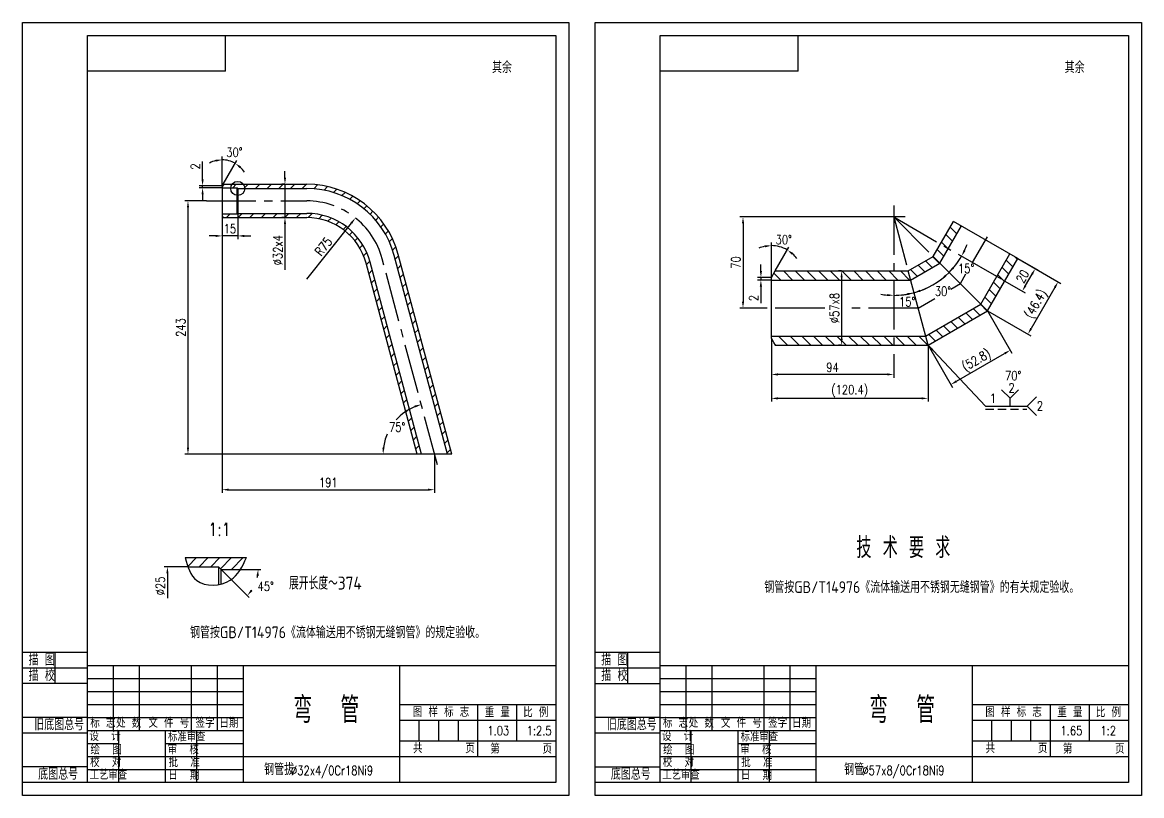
# Model space of a CAD drawing. Header units: millimetres. Extents: x 0 to 1761, y 0 to 1006.
# Drawn here: x 440 to 870, y 0 to 297 of the extents above; entities that cross this region are included whole.
import ezdxf

# ---------------------------------------------------------------- set-up
doc = ezdxf.new("R2010")
doc.units = ezdxf.units.MM
doc.linetypes.add('CENTER2', pattern=[28.575, 19.05, -3.175, 3.175, -3.175])
doc.linetypes.add('DASHED2', pattern=[9.525, 6.35, -3.175])
doc.styles.add('HZXT', font='gbenor.shx', dxfattribs={"bigfont": 'gbcbig.shx'})
doc.styles.get("Standard").update_dxf_attribs({"font": 'txt.shx', "width": 0.8, "height": 3.5})
doc.dimstyles.new('AM_GB', dxfattribs={"dimtxt": 3.5, "dimasz": 2.5, "dimexe": 1.25, "dimexo": 0, "dimgap": 1, "dimtad": 1, "dimdsep": 46, "dimtxsty": 'Standard', "dimcen": 0, "dimclrd": 4, "dimclre": 4, "dimclrt": 3, "dimadec": 0, "dimazin": 2, "dimtp": 0.1, "dimtm": 0.1, "dimtfac": 0.71, "dimtmove": 0, "dimatfit": 0, "dimfxl": 0, "dimlwd": -1, "dimlwe": -1, "dimarcsym": 0})
doc.dimstyles.new('AM_GB$4', dxfattribs={"dimtxt": 3.5, "dimasz": 2.5, "dimexe": 1.25, "dimexo": 0, "dimgap": 1, "dimtad": 1, "dimtoh": 1, "dimdsep": 46, "dimtxsty": 'Standard', "dimcen": 0, "dimclrd": 4, "dimclre": 4, "dimclrt": 3, "dimadec": 0, "dimazin": 2, "dimtp": 0.1, "dimtm": 0.1, "dimtfac": 0.71, "dimtofl": 0, "dimtmove": 0, "dimatfit": 0, "dimfxl": 0, "dimlwd": -1, "dimlwe": -1, "dimarcsym": 0})
doc.dimstyles.new('AM_GB$7', dxfattribs={"dimtxt": 5, "dimasz": 2.5, "dimexe": 1.25, "dimexo": 0, "dimgap": 1, "dimtad": 1, "dimdsep": 46, "dimtxsty": 'Standard', "dimcen": 0, "dimclrd": 4, "dimclre": 4, "dimclrt": 3, "dimadec": 0, "dimazin": 2, "dimtp": 0.1, "dimtm": 0.1, "dimtfac": 0.71, "dimtmove": 0, "dimatfit": 0, "dimfxl": 0, "dimlwd": -1, "dimlwe": -1, "dimarcsym": 0})

# ---------------------------------------------------------------- blocks, each defined once
blk = doc.blocks.new('*D26')
at = {"color": 4, "transparency": 16777216}
for p, q in [((727.75, 199.02), (727.75, 212.5)), ((729.19, 201.52), (734.48, 210.69))]:
    blk.add_line(p, q, dxfattribs=at)
for start, end in [(101.7338, 113.4676), (60, 90), (36.5324, 48.2662)]:
    blk.add_arc((727.75, 199.02), 12.23, start, end, dxfattribs=at)
for points in [[(725.22, 211.41), (725.3, 210.58), (727.75, 211.25)], [(735.64, 207.81), (736.13, 208.48), (733.86, 209.61)]]:
    blk.add_solid(points, dxfattribs=at)
at = {"layer": 'Defpoints', "color": 0, "transparency": 16777216}
for p in [(729.87, 211.06), (727.75, 199.02), (727.75, 199.02), (729.19, 201.52), (727.75, 175.52)]:
    blk.add_point(p, dxfattribs=at)
at = {"color": 3, "transparency": 16777216, "insert": (732.48, 213.56), "char_height": 3.5, "attachment_point": 5}
blk.add_mtext('30°', dxfattribs=at)
blk = doc.blocks.new('*D27')
at = {"color": 4, "transparency": 16777216}
for p, q in [((723.73, 201.52), (723.73, 204.02)), ((727.75, 199.02), (722.48, 199.02)), ((727.75, 198.02), (722.48, 198.02)), ((723.73, 199.02), (723.73, 198.02)), ((723.73, 195.52), (723.73, 189.15))]:
    blk.add_line(p, q, dxfattribs=at)
for points in [[(723.31, 201.52), (724.15, 201.52), (723.73, 199.02)], [(723.31, 195.52), (724.15, 195.52), (723.73, 198.02)]]:
    blk.add_solid(points, dxfattribs=at)
at = {"layer": 'Defpoints', "color": 0, "transparency": 16777216}
for p in [(723.73, 198.02), (727.75, 199.02), (727.75, 198.02)]:
    blk.add_point(p, dxfattribs=at)
at = {"color": 3, "transparency": 16777216, "insert": (720.98, 191.09), "char_height": 3.5, "attachment_point": 5, "rotation": 90}
blk.add_mtext('2', dxfattribs=at)
blk = doc.blocks.new('*D28')
at = {"color": 4, "transparency": 16777216}
for p, q in [((770.33, 222.27), (715.61, 222.27)), ((716.86, 219.77), (716.86, 189.77)), ((725.53, 187.27), (715.61, 187.27))]:
    blk.add_line(p, q, dxfattribs=at)
for points in [[(716.44, 219.77), (717.28, 219.77), (716.86, 222.27)], [(716.44, 189.77), (717.28, 189.77), (716.86, 187.27)]]:
    blk.add_solid(points, dxfattribs=at)
at = {"layer": 'Defpoints', "color": 0, "transparency": 16777216}
for p in [(770.33, 222.27), (716.86, 187.27), (725.53, 187.27)]:
    blk.add_point(p, dxfattribs=at)
at = {"color": 3, "transparency": 16777216, "insert": (714.11, 204.77), "char_height": 3.5, "attachment_point": 5, "rotation": 90}
blk.add_mtext('70', dxfattribs=at)
blk = doc.blocks.new('*D29')
at = {"color": 4, "transparency": 16777216}
for p, q in [((822.4, 206.3), (830.22, 201.78)), ((825.39, 195.91), (827.89, 200.24)), ((817.4, 197.64), (825.22, 193.12))]:
    blk.add_line(p, q, dxfattribs=at)
for points in [[(827.53, 200.45), (828.25, 200.04), (829.14, 202.41)], [(825.03, 196.12), (825.75, 195.71), (824.14, 193.75)]]:
    blk.add_solid(points, dxfattribs=at)
at = {"layer": 'Defpoints', "color": 0, "transparency": 16777216}
for p in [(822.4, 206.3), (829.14, 202.41), (817.4, 197.64)]:
    blk.add_point(p, dxfattribs=at)
at = {"color": 3, "transparency": 16777216, "insert": (824.26, 199.45), "char_height": 3.5, "attachment_point": 5, "rotation": 60}
blk.add_mtext('20', dxfattribs=at)
blk = doc.blocks.new('*D30')
at = {"color": 4, "transparency": 16777216}
for p, q in [((822.4, 206.3), (839, 196.72)), ((836.67, 195.18), (827.57, 179.42)), ((810.8, 186.22), (827.4, 176.63))]:
    blk.add_line(p, q, dxfattribs=at)
for points in [[(836.31, 195.39), (837.03, 194.97), (837.92, 197.34)], [(827.21, 179.63), (827.93, 179.21), (826.32, 177.25)]]:
    blk.add_solid(points, dxfattribs=at)
at = {"layer": 'Defpoints', "color": 0, "transparency": 16777216}
for p in [(822.4, 206.3), (810.8, 186.22), (826.32, 177.25)]:
    blk.add_point(p, dxfattribs=at)
at = {"color": 3, "transparency": 16777216, "insert": (829.74, 188.67), "char_height": 3.5, "attachment_point": 5, "rotation": 60}
blk.add_mtext('(46.4)', dxfattribs=at)
blk = doc.blocks.new('*D31')
at = {"color": 4, "transparency": 16777216}
for p, q in [((754.75, 201.52), (753.5, 201.52)), ((754.75, 199.02), (754.75, 175.52)), ((754.75, 173.02), (753.5, 173.02))]:
    blk.add_line(p, q, dxfattribs=at)
for points in [[(754.33, 199.02), (755.16, 199.02), (754.75, 201.52)], [(754.33, 175.52), (755.16, 175.52), (754.75, 173.02)]]:
    blk.add_solid(points, dxfattribs=at)
at = {"layer": 'Defpoints', "color": 0, "transparency": 16777216}
for p in [(754.75, 201.52), (754.75, 173.02), (754.75, 173.02)]:
    blk.add_point(p, dxfattribs=at)
at = {"color": 3, "transparency": 16777216, "insert": (752, 187.27), "char_height": 3.5, "attachment_point": 5, "rotation": 90}
blk.add_mtext('%%c57x8', dxfattribs=at)
blk = doc.blocks.new('*D32')
at = {"color": 4, "transparency": 16777216}
for start, end in [(319.7569, 324.5137), (285, 315), (275.4863, 280.2431)]:
    blk.add_arc((774.75, 222.27), 30.12, start, end, dxfattribs=at)
for points in [[(798.04, 202.53), (797.43, 203.09), (796.04, 200.97)], [(780.01, 193.03), (780.19, 192.22), (782.54, 193.17)]]:
    blk.add_solid(points, dxfattribs=at)
at = {"layer": 'Defpoints', "color": 0, "transparency": 16777216}
for p in [(789.94, 207.08), (780.31, 201.52), (787.47, 194.97), (810.8, 186.22), (787.94, 173.02)]:
    blk.add_point(p, dxfattribs=at)
at = {"color": 3, "transparency": 16777216, "insert": (793.67, 193.74), "char_height": 3.5, "attachment_point": 5}
blk.add_mtext('30°', dxfattribs=at)
blk = doc.blocks.new('*D2')
at = {"color": 4, "transparency": 16777216}
for start, end in [(334.7569, 339.5137), (315, 330), (305.4863, 310.2431)]:
    blk.add_arc((774.75, 222.27), 30.12, start, end, dxfattribs=at)
for points in [[(802.36, 209.23), (801.62, 209.62), (800.83, 207.21)], [(793.92, 199.58), (794.49, 198.97), (796.04, 200.97)]]:
    blk.add_solid(points, dxfattribs=at)
at = {"layer": 'Defpoints', "color": 0, "transparency": 16777216}
for p in [(770.9, 224.49), (789.94, 207.08), (797.82, 202.91), (820.89, 195.63), (810.8, 186.22)]:
    blk.add_point(p, dxfattribs=at)
at = {"color": 3, "transparency": 16777216, "insert": (802.58, 202.47), "char_height": 3.5, "attachment_point": 5}
blk.add_mtext('15°', dxfattribs=at)
blk = doc.blocks.new('*D33')
at = {"color": 4, "transparency": 16777216}
for start, end in [(289.7569, 294.5137), (260.4863, 265.2431), (270, 285)]:
    blk.add_arc((774.75, 222.27), 30.12, start, end, dxfattribs=at)
for points in [[(785.05, 193.52), (784.8, 194.32), (782.54, 193.17)], [(772.26, 192.67), (772.23, 191.84), (774.75, 192.15)]]:
    blk.add_solid(points, dxfattribs=at)
at = {"layer": 'Defpoints', "color": 0, "transparency": 16777216}
for p in [(774.75, 226.71), (780.31, 201.52), (777.37, 192.26), (787.94, 173.02), (774.75, 168.98)]:
    blk.add_point(p, dxfattribs=at)
at = {"color": 3, "transparency": 16777216, "insert": (779.94, 189.65), "char_height": 3.5, "attachment_point": 5}
blk.add_mtext('15°', dxfattribs=at)
blk = doc.blocks.new('*D34')
at = {"color": 4, "transparency": 16777216}
blk.add_line((591.71, 131.16), (577.32, 131.16), dxfattribs=at)
for start, end in [(112.2515, 138.4098), (157.3223, 172.7485)]:
    blk.add_arc((598.34, 131.16), 19.77, start, end, dxfattribs=at)
for points in [[(590.72, 149.85), (590.98, 149.06), (593.22, 150.25)], [(579.14, 133.63), (578.31, 133.68), (578.57, 131.16)]]:
    blk.add_solid(points, dxfattribs=at)
at = {"layer": 'Defpoints', "color": 0, "transparency": 16777216}
for p in [(578.23, 206.19), (585.63, 146.3), (591.71, 131.16), (604.96, 131.16), (599.43, 127.06)]:
    blk.add_point(p, dxfattribs=at)
at = {"color": 3, "transparency": 16777216, "insert": (583.99, 141.53), "char_height": 3.5, "attachment_point": 5}
blk.add_mtext('75°', dxfattribs=at)
blk = doc.blocks.new('*D35')
at = {"color": 4, "transparency": 16777216}
for p, q in [((516.74, 222.63), (516.74, 116.26)), ((598.34, 131.16), (598.34, 116.26)), ((519.24, 117.51), (595.84, 117.51))]:
    blk.add_line(p, q, dxfattribs=at)
for points in [[(519.24, 117.93), (519.24, 117.09), (516.74, 117.51)], [(595.84, 117.93), (595.84, 117.09), (598.34, 117.51)]]:
    blk.add_solid(points, dxfattribs=at)
at = {"layer": 'Defpoints', "color": 0, "transparency": 16777216}
for p in [(516.74, 222.63), (598.34, 131.16), (598.34, 117.51)]:
    blk.add_point(p, dxfattribs=at)
at = {"color": 3, "transparency": 16777216, "insert": (557.54, 120.26), "char_height": 3.5, "attachment_point": 5}
blk.add_mtext('191', dxfattribs=at)
blk = doc.blocks.new('*D36')
at = {"color": 4, "transparency": 16777216}
for p, q in [((510.7, 228.43), (502.37, 228.43)), ((503.62, 225.93), (503.62, 133.66)), ((591.71, 131.16), (502.37, 131.16))]:
    blk.add_line(p, q, dxfattribs=at)
for points in [[(503.21, 225.93), (504.04, 225.93), (503.62, 228.43)], [(503.21, 133.66), (504.04, 133.66), (503.62, 131.16)]]:
    blk.add_solid(points, dxfattribs=at)
at = {"layer": 'Defpoints', "color": 0, "transparency": 16777216}
for p in [(510.7, 228.43), (503.62, 131.16), (591.71, 131.16)]:
    blk.add_point(p, dxfattribs=at)
at = {"color": 3, "transparency": 16777216, "insert": (500.87, 179.79), "char_height": 3.5, "attachment_point": 5, "rotation": 90}
blk.add_mtext('243', dxfattribs=at)
blk = doc.blocks.new('*D37')
at = {"color": 4, "transparency": 16777216}
for p, q in [((503.61, 87.9), (494.47, 87.9)), ((495.72, 85.4), (495.72, 75.82))]:
    blk.add_line(p, q, dxfattribs=at)
blk.add_solid([(495.3, 85.4), (496.14, 85.4), (495.72, 87.9)], dxfattribs=at)
at = {"layer": 'Defpoints', "color": 0, "transparency": 16777216}
for p in [(503.61, 87.9), (495.72, 73.2), (503.61, 73.2)]:
    blk.add_point(p, dxfattribs=at)
at = {"color": 3, "transparency": 16777216, "insert": (492.97, 80.55), "char_height": 3.5, "attachment_point": 5, "rotation": 90}
blk.add_mtext('%%C25', dxfattribs=at)
blk = doc.blocks.new('*D38')
at = {"color": 4, "transparency": 16777216}
for p, q in [((727.75, 175.52), (727.75, 151.32)), ((787.94, 173.02), (787.94, 151.32)), ((785.44, 152.57), (730.25, 152.57))]:
    blk.add_line(p, q, dxfattribs=at)
for points in [[(730.25, 152.99), (730.25, 152.15), (727.75, 152.57)], [(785.44, 152.99), (785.44, 152.15), (787.94, 152.57)]]:
    blk.add_solid(points, dxfattribs=at)
at = {"layer": 'Defpoints', "color": 0, "transparency": 16777216}
for p in [(727.75, 175.52), (787.94, 173.02), (727.75, 152.57)]:
    blk.add_point(p, dxfattribs=at)
at = {"color": 3, "transparency": 16777216, "insert": (757.84, 155.32), "char_height": 3.5, "attachment_point": 5}
blk.add_mtext('(120.4)', dxfattribs=at)
blk = doc.blocks.new('*D39')
at = {"color": 4, "transparency": 16777216}
for p, q in [((727.75, 175.52), (727.75, 160.53)), ((774.75, 168.98), (774.75, 160.53)), ((772.25, 161.78), (730.25, 161.78))]:
    blk.add_line(p, q, dxfattribs=at)
for points in [[(730.25, 162.2), (730.25, 161.36), (727.75, 161.78)], [(772.25, 162.2), (772.25, 161.36), (774.75, 161.78)]]:
    blk.add_solid(points, dxfattribs=at)
at = {"layer": 'Defpoints', "color": 0, "transparency": 16777216}
for p in [(727.75, 175.52), (774.75, 168.98), (727.75, 161.78)]:
    blk.add_point(p, dxfattribs=at)
at = {"color": 3, "transparency": 16777216, "insert": (751.25, 164.53), "char_height": 3.5, "attachment_point": 5}
blk.add_mtext('94', dxfattribs=at)
blk = doc.blocks.new('*D40')
at = {"color": 4, "transparency": 16777216}
for p, q in [((810.8, 186.22), (820.17, 169.99)), ((787.94, 173.02), (797.31, 156.79)), ((798.85, 159.13), (817.38, 169.82))]:
    blk.add_line(p, q, dxfattribs=at)
for points in [[(817.17, 170.18), (817.58, 169.46), (819.54, 171.07)], [(798.64, 159.49), (799.06, 158.77), (796.68, 157.88)]]:
    blk.add_solid(points, dxfattribs=at)
at = {"layer": 'Defpoints', "color": 0, "transparency": 16777216}
for p in [(810.8, 186.22), (787.94, 173.02), (819.54, 171.07)]:
    blk.add_point(p, dxfattribs=at)
at = {"color": 3, "transparency": 16777216, "insert": (806.74, 166.86), "char_height": 3.5, "attachment_point": 5, "rotation": 30}
blk.add_mtext('(52.8)', dxfattribs=at)
blk = doc.blocks.new('*D41')
at = {"color": 4, "transparency": 16777216}
blk.add_line((549.25, 198.43), (566.4, 219.93), dxfattribs=at)
blk.add_solid([(566.08, 220.19), (566.73, 219.67), (567.96, 221.88)], dxfattribs=at)
at = {"layer": 'Defpoints', "color": 0, "transparency": 16777216}
for p in [(567.96, 221.88), (549.25, 198.43)]:
    blk.add_point(p, dxfattribs=at)
at = {"color": 3, "transparency": 16777216, "insert": (555.67, 210.88), "char_height": 3.5, "attachment_point": 5, "rotation": 51.4208}
blk.add_mtext('R75', dxfattribs=at)
blk = doc.blocks.new('*D42')
at = {"color": 4, "transparency": 16777216}
for p, q in [((516.74, 234.23), (516.74, 245.47)), ((517.08, 234.83), (522.36, 243.96))]:
    blk.add_line(p, q, dxfattribs=at)
for start, end in [(104.3717, 118.7434), (60, 90), (31.2566, 45.6283)]:
    blk.add_arc((516.74, 234.23), 9.99, start, end, dxfattribs=at)
for points in [[(514.2, 244.32), (514.31, 243.49), (516.74, 244.22)], [(523.47, 241.04), (523.98, 241.7), (521.73, 242.88)]]:
    blk.add_solid(points, dxfattribs=at)
at = {"layer": 'Defpoints', "color": 0, "transparency": 16777216}
for p in [(518.47, 244.07), (516.74, 234.23), (516.74, 234.23), (517.08, 234.83), (516.74, 222.63)]:
    blk.add_point(p, dxfattribs=at)
at = {"color": 3, "transparency": 16777216, "insert": (521.43, 247.13), "char_height": 3.5, "attachment_point": 5}
blk.add_mtext('30°', dxfattribs=at)
blk = doc.blocks.new('*D43')
at = {"color": 4, "transparency": 16777216}
for p, q in [((509.23, 236.73), (509.23, 243.59)), ((516.74, 234.23), (507.98, 234.23)), ((516.74, 233.43), (507.98, 233.43)), ((509.23, 233.43), (509.23, 234.23)), ((509.23, 230.93), (509.23, 228.43))]:
    blk.add_line(p, q, dxfattribs=at)
for points in [[(508.81, 236.73), (509.64, 236.73), (509.23, 234.23)], [(508.81, 230.93), (509.64, 230.93), (509.23, 233.43)]]:
    blk.add_solid(points, dxfattribs=at)
at = {"layer": 'Defpoints', "color": 0, "transparency": 16777216}
for p in [(509.23, 234.23), (516.74, 234.23), (516.74, 233.43)]:
    blk.add_point(p, dxfattribs=at)
at = {"color": 3, "transparency": 16777216, "insert": (506.48, 241.66), "char_height": 3.5, "attachment_point": 5, "rotation": 90}
blk.add_mtext('2', dxfattribs=at)
blk = doc.blocks.new('*D44')
at = {"color": 4, "transparency": 16777216}
for p, q in [((522.74, 223.63), (522.74, 213.73)), ((516.74, 222.63), (516.74, 213.73)), ((514.24, 214.98), (511.74, 214.98)), ((522.74, 214.98), (516.74, 214.98)), ((525.24, 214.98), (527.74, 214.98))]:
    blk.add_line(p, q, dxfattribs=at)
for points in [[(514.24, 215.4), (514.24, 214.56), (516.74, 214.98)], [(525.24, 215.4), (525.24, 214.56), (522.74, 214.98)]]:
    blk.add_solid(points, dxfattribs=at)
at = {"layer": 'Defpoints', "color": 0, "transparency": 16777216}
for p in [(522.74, 223.63), (516.74, 222.63), (516.74, 214.98)]:
    blk.add_point(p, dxfattribs=at)
at = {"color": 3, "transparency": 16777216, "insert": (519.74, 217.73), "char_height": 3.5, "attachment_point": 5}
blk.add_mtext('15', dxfattribs=at)
blk = doc.blocks.new('*D45')
at = {"color": 4, "transparency": 16777216}
for p, q in [((540.88, 237.33), (540.88, 239.83)), ((540.88, 234.83), (539.63, 234.83)), ((540.88, 234.83), (540.88, 222.03)), ((540.88, 222.03), (539.63, 222.03)), ((540.88, 219.53), (540.88, 201.96))]:
    blk.add_line(p, q, dxfattribs=at)
for points in [[(540.47, 237.33), (541.3, 237.33), (540.88, 234.83)], [(540.47, 219.53), (541.3, 219.53), (540.88, 222.03)]]:
    blk.add_solid(points, dxfattribs=at)
at = {"layer": 'Defpoints', "color": 0, "transparency": 16777216}
for p in [(540.88, 234.83), (540.88, 222.03), (540.88, 222.03)]:
    blk.add_point(p, dxfattribs=at)
at = {"color": 3, "transparency": 16777216, "insert": (538.13, 209.49), "char_height": 3.5, "attachment_point": 5, "rotation": 90}
blk.add_mtext('%%c32x4', dxfattribs=at)

msp = doc.modelspace()

# ---------------------------------------------------------------- hatches: boundary and pattern name
h = msp.add_hatch()
h.set_pattern_fill('ANSI31', color=4, style=0)
h.paths.add_polyline_path([(549.2525, 233.2277, -0.33945426), (582.8668, 207.4346), (603.3049, 131.1586), (604.9613, 131.1586), (584.4122, 207.8487, 0.33945426), (549.2525, 234.8277), (517.0819, 234.8277), (516.7355, 234.2277), (516.7355, 233.4277), (522.5355, 233.4277), (522.7355, 233.2277)])
h.paths.add_polyline_path([(522.7355, 223.6277), (522.5355, 223.4277), (516.7355, 223.4277), (516.7355, 222.6277), (517.0819, 222.0277), (549.2525, 222.0277, -0.33945426), (572.0484, 204.5358), (591.7098, 131.1586), (593.3662, 131.1586), (573.5939, 204.9499, 0.33945426), (549.2525, 223.6277)], flags=17)
h = msp.add_hatch()
h.set_pattern_fill('ANSI31', color=4, angle=90, style=0)
h.paths.add_polyline_path([(789.9354, 207.0788), (792.4975, 204.5166), (795.7464, 210.1438), (792.7153, 211.8938)])
h.paths.add_polyline_path([(800.7464, 218.8041), (797.7153, 220.5541), (792.7153, 211.8938), (795.7464, 210.1438)])
h.paths.add_polyline_path([(780.3052, 201.5188), (781.2431, 198.0188), (792.4975, 204.5166), (789.9354, 207.0788)])
h.paths.add_polyline_path([(774.7453, 198.0188), (781.2431, 198.0188), (780.3052, 201.5188), (774.7453, 201.5188)])
h.paths.add_polyline_path([(729.1887, 201.5188), (727.7453, 199.0188), (727.7453, 198.0188), (774.7453, 198.0188), (774.7453, 201.5188)])
h.paths.add_polyline_path([(774.7453, 173.0188), (774.7453, 176.5188), (727.7453, 176.5188), (727.7453, 175.5188), (729.1887, 173.0188)])
h.paths.add_polyline_path([(787.9418, 173.0188), (787.004, 176.5188), (774.7453, 176.5188), (774.7453, 173.0188)])
h.paths.add_polyline_path([(810.7988, 186.2153), (808.2366, 188.7775), (787.004, 176.5188), (787.9418, 173.0188)])
h.paths.add_polyline_path([(817.3971, 197.6438), (814.366, 199.3938), (808.2366, 188.7775), (810.7988, 186.2153)])
h.paths.add_polyline_path([(814.366, 199.3938), (817.3971, 197.6438), (822.3971, 206.3041), (819.366, 208.0541)])
h = msp.add_hatch()
h.set_pattern_fill('ANSI31', color=4, style=0)
h.set_pattern_definition([(45, (3e-06, -6.8998), (-2.245064, 2.245064), [])])
edge = h.paths.add_edge_path()
edge.add_spline(control_points=[(523.7889, 86.9006), (524.6602, 88.3081), (525.3866, 89.8544), (526.1129, 91.4006)], knot_values=[28.50629525, 28.50629525, 28.50629525, 28.50629525, 33.41112568, 33.41112568, 33.41112568, 33.41112568], degree=3, periodic=0)
edge.add_line((526.1129, 91.4006), (502.5511, 91.4006))
edge.add_spline(control_points=[(502.5511, 91.4006), (502.8847, 90.2126), (503.2184, 89.0246), (503.6142, 87.9006)], knot_values=[0, 0, 0, 0, 3.38516032, 3.38516032, 3.38516032, 3.38516032], degree=3, periodic=0)
edge.add_line((503.6142, 87.9006), (515.3636, 87.9006))
edge.add_line((515.3636, 87.9006), (516.3636, 86.9006))
edge.add_line((516.3636, 86.9006), (523.7889, 86.9006))

# ---------------------------------------------------------------- linework, layer by layer
at = {"color": 4}
for p, q in [((518.0978, 278.2739), (518.0978, 292)), ((738.0978, 278.2739), (738.0978, 292)), ((518.0978, 278.2739), (465, 278.2739)), ((738.0978, 278.2739), (685, 278.2739)), ((825.9813, 149.6), (829.5528, 153.1715)), ((810.05, 149.6), (825.9813, 149.6)), ((825.9813, 149.6), (829.5528, 146.0286)), ((516.3636, 86.9006), (527.1244, 76.1398)), ((524.0893, 86.9006), (531.5817, 86.9006)), ((465, 55), (440, 55)), ((452.5, 55), (452.5, 43)), ((685, 54.9876), (660, 54.9876)), ((672.5, 54.9876), (672.5, 42.9876)), ((465, 49), (440, 49)), ((475, 25), (475, 50)), ((485, 25), (485, 50)), ((505, 25), (505, 50)), ((515, 25), (515, 50)), ((525, 5), (525, 50)), ((585, 5), (585, 50)), ((685, 48.9876), (660, 48.9876)), ((695, 25), (695, 50)), ((705, 25), (705, 50)), ((725, 25), (725, 50)), ((735, 25), (735, 50)), ((745, 5), (745, 50)), ((805, 5), (805, 50)), ((465, 45), (525, 45)), ((685, 45), (745, 45)), ((465, 43), (440, 43)), ((465, 40), (525, 40)), ((685, 42.9876), (660, 42.9876)), ((685, 40), (745, 40)), ((465, 35), (525, 35)), ((585, 35), (645, 35)), ((615, 15), (615, 35)), ((630, 21), (630, 35)), ((685, 35), (745, 35)), ((805, 35), (865, 35)), ((835, 15), (835, 35)), ((850, 21), (850, 35)), ((465, 30), (440, 30)), ((465, 30), (525, 30)), ((585, 29), (645, 29)), ((592.5, 21), (592.5, 29)), ((600, 21), (600, 29)), ((607.5, 21), (607.5, 29)), ((685, 29.9876), (660, 29.9876)), ((685, 30), (745, 30)), ((805, 29), (865, 29)), ((812.5, 21), (812.5, 29)), ((820, 21), (820, 29)), ((827.5, 21), (827.5, 29)), ((465, 24), (440, 24)), ((465, 25), (525, 25)), ((477, 5), (477, 25)), ((495, 5), (495, 25)), ((507, 5), (507, 25)), ((685, 23.9876), (660, 23.9876)), ((685, 25), (745, 25)), ((697, 5), (697, 25)), ((715, 5), (715, 25)), ((727, 5), (727, 25)), ((465, 20), (477, 20)), ((495, 20), (525, 20)), ((585, 21), (645, 21)), ((685, 20), (697, 20)), ((715, 20), (745, 20)), ((805, 21), (865, 21)), ((465, 15), (645, 15)), ((685, 15), (865, 15)), ((465, 11), (440, 11)), ((465, 10), (525, 10)), ((685, 10.9876), (660, 10.9876)), ((685, 10), (745, 10)), ((465, 5), (440, 5)), ((685, 4.9876), (660, 4.9876))]:
    msp.add_line(p, q, dxfattribs=at)
for p, q in [((516.7355, 234.2277), (517.0819, 234.8277)), ((516.7355, 234.2277), (516.7355, 222.6277)), ((516.7355, 233.4277), (522.5355, 233.4277)), ((517.0819, 234.8277), (549.2525, 234.8277)), ((522.5355, 223.4277), (522.5355, 233.4277)), ((522.7355, 233.2277), (522.5355, 233.4277)), ((522.7355, 233.2277), (549.2525, 233.2277)), ((522.7355, 233.2277), (522.7355, 223.6277)), ((522.7355, 223.6277), (522.5355, 223.4277)), ((522.7355, 223.6277), (549.2525, 223.6277)), ((516.7355, 223.4277), (522.5355, 223.4277)), ((516.7355, 222.6277), (517.0819, 222.0277)), ((517.0819, 222.0277), (549.2525, 222.0277)), ((789.9354, 207.0788), (797.7153, 220.5541)), ((822.3971, 206.3041), (797.7153, 220.5541)), ((792.4975, 204.5166), (800.7464, 218.8041)), ((603.3049, 131.1586), (582.8668, 207.4346)), ((604.9613, 131.1586), (584.4122, 207.8487)), ((780.3052, 201.5188), (789.9354, 207.0788)), ((810.7988, 186.2153), (789.9354, 207.0788)), ((808.2366, 188.7775), (819.366, 208.0541)), ((591.7098, 131.1586), (572.0484, 204.5358)), ((593.3662, 131.1586), (573.5939, 204.9499)), ((781.2431, 198.0188), (792.4975, 204.5166)), ((810.7988, 186.2153), (822.3971, 206.3041)), ((727.7453, 199.0188), (729.1887, 201.5188)), ((727.7453, 175.5188), (727.7453, 199.0188)), ((727.7453, 198.0188), (781.2431, 198.0188)), ((729.1887, 201.5188), (780.3052, 201.5188)), ((787.9418, 173.0188), (780.3052, 201.5188)), ((787.004, 176.5188), (808.2366, 188.7775)), ((787.9418, 173.0188), (810.7988, 186.2153)), ((727.7453, 176.5188), (787.004, 176.5188)), ((727.7453, 175.5188), (729.1887, 173.0188)), ((729.1887, 173.0188), (787.9418, 173.0188)), ((819.4551, 152.619), (816.2023, 155.8718)), ((819.4551, 152.619), (822.7079, 155.8718)), ((819.4551, 149.6225), (819.4551, 152.619)), ((604.9613, 131.1586), (591.7098, 131.1586)), ((502.5511, 91.4006), (526.1129, 91.4006)), ((503.6142, 87.9006), (515.3636, 87.9006)), ((515.3636, 87.9006), (515.3636, 81.0738)), ((516.3636, 86.9006), (515.3636, 87.9006)), ((516.3636, 86.9006), (524.0893, 86.9006)), ((516.3636, 81.2815), (516.3636, 86.9006)), ((465, 50), (645, 50)), ((685, 50), (865, 50))]:
    msp.add_line(p, q)
at = {"color": 1, "linetype": 'CENTER2'}
for p, q in [((510.6951, 228.4277), (549.2525, 228.4277)), ((774.7453, 226.706), (774.7453, 168.9815)), ((779.1629, 222.2688), (770.3277, 222.2688)), ((774.7453, 222.2688), (817.3971, 197.6438)), ((774.7453, 222.2688), (789.9354, 207.0788)), ((774.7453, 222.2688), (780.3052, 201.5188)), ((805.0562, 204.7688), (810.749, 214.6291)), ((599.4349, 127.0556), (578.2303, 206.1923)), ((800.3671, 196.647), (802.5272, 200.3886)), ((796.6406, 194.4955), (800.3671, 196.647)), ((784.1235, 187.2688), (790.4997, 190.9501)), ((748.3113, 187.2688), (725.5251, 187.2688)), ((784.1235, 187.2688), (757.5454, 187.2688))]:
    msp.add_line(p, q, dxfattribs=at)
at = {"color": 6, "linetype": 'DASHED2', "ltscale": 0.5}
msp.add_line((810.05, 148.4725), (825.8971, 148.4725), dxfattribs=at)
at = {"color": 4}
for points in [[(440, 297), (650, 297), (650, 0), (440, 0)], [(660, 297), (870, 297), (870, 0), (660, 0)]]:
    msp.add_lwpolyline(points, close=True, dxfattribs=at)
for points in [[(465, 292), (645, 292), (645, 5), (465, 5)], [(685, 292), (865, 292), (865, 5), (685, 5)]]:
    msp.add_lwpolyline(points, close=True)
msp.add_circle((522.7355, 233.2277), 2.7048, dxfattribs=at)
for radius in [36.4, 34.8, 25.2, 23.6]:
    msp.add_arc((549.2525, 198.4277), radius, 15, 90)
at = {"color": 1, "linetype": 'CENTER2'}
msp.add_arc((549.2525, 198.4277), 30, 15, 90, dxfattribs=at)
at = {"color": 4}
for start, end in [(347.061966, 349.912478), (325.087522, 326.121388)]:
    msp.add_arc((516.3636, 86.9006), 14.218, start, end, dxfattribs=at)
msp.add_spline([(502.5511, 91.4006), (506.999, 82.6059), (519.8618, 82.7261), (526.1129, 91.4006)], degree=3, dxfattribs=at)
for points in [[(529.9468, 84.4469), (530.7769, 84.3737), (530.5817, 86.9006)], [(528.3422, 78.4957), (527.7034, 79.0309), (526.4173, 76.847)]]:
    msp.add_solid(points, dxfattribs=at)

# ---------------------------------------------------------------- texts
at = {"color": 3, "style": 'HZXT'}
for s, height, p in [('其余', 4.5, (620.4368, 277.5065)), ('其余', 4.5, (840.4368, 277.5065)), ('技 术 要 求', 8, (760.427, 91.225)), ('展开长度～374', 5, (542.4417, 79.1259)), ('钢管按GB/T14976《流体输送用不锈钢无缝钢管》的有关规定验收。', 4.5, (725.0455, 77.8381)), ('钢管按GB/T14976《流体输送用不锈钢无缝钢管》的规定验收。', 4.5, (504.4189, 60.4668)), ('描 图', 4.5, (442.3807, 49.9728)), ('描 图', 4.5, (662.3807, 49.9604)), ('描 校', 4.5, (442.3807, 43.9728)), ('描 校', 4.5, (662.3807, 43.9604)), ('弯  管', 10, (544.1401, 27.9032)), ('弯  管', 10, (765.36, 27.9032)), ('旧底图总号', 4.5, (444.5636, 25.0945)), ('旧底图总号', 4.5, (664.5636, 25.0821)), ('标准审查', 3.6, (495.9471, 20.7967)), ('标准审查', 3.6, (715.9471, 20.7967)), ('底图总号', 4.5, (446.0757, 6.0762)), ('工艺审查', 3.6, (465.8452, 6.1424)), ('钢管拔', 4.5, (532.8788, 7.8872)), ('底图总号', 4.5, (666.0757, 6.0638)), ('工艺审查', 3.6, (685.8452, 6.1424)), ('钢管', 4.5, (755.7231, 7.8872))]:
    msp.add_text(s, height=height, dxfattribs=at).set_placement(p)
at = {"color": 3, "width": 0.8}
for s, p in [('70%%d', (817.5355, 159.5691)), ('2', (818.8314, 154.8193)), ('2', (829.7139, 147.9155)), ('1.03', (618.642, 23.1841)), ('1:2.5', (633.7272, 23.1841)), ('1.65', (838.8307, 23.1841)), ('1:2', (854.1648, 23.1841))]:
    msp.add_text(s, height=3.5, dxfattribs=at).set_placement(p)
at = {"color": 3}
msp.add_text('1', height=3.5, dxfattribs=at).set_placement((811.4217, 150.8429))
at = {"color": 3, "style": 'HZXT', "width": 1.2}
for s, p in [('签字', (506.5254, 26.1076)), ('图 样 标 志', (589.9691, 30.2608)), ('重 量', (617.6195, 30.1226)), ('比 例', (632.4028, 30.1226)), ('签字', (726.5254, 26.1076)), ('图 样 标 志', (809.9691, 30.2608)), ('重 量', (837.6195, 30.1226)), ('比 例', (852.4028, 30.1226)), ('标 志', (466.0891, 26.0748)), ('处 数', (475.995, 26.0748)), ('文 件 号', (488.3997, 26.0748)), ('日期', (515.6691, 26.0748)), ('标 志', (686.0891, 26.0748)), ('处 数', (695.995, 26.0748)), ('文 件 号', (708.3997, 26.0748)), ('日期', (735.6691, 26.0748)), ('设  计', (465.7167, 21.0046)), ('设  计', (685.7167, 21.0046)), ('绘  图', (466.1438, 15.7514)), ('审  核', (495.7857, 15.8718)), ('共       页', (590.0724, 16.3159)), ('第       页', (619.7512, 16.1159)), ('绘  图', (686.1438, 15.7514)), ('审  核', (715.7857, 15.8718)), ('共       页', (810.0724, 16.3159)), ('第       页', (839.7512, 16.1159)), ('校  对', (466.0233, 10.9857)), ('批  准', (496.1471, 10.9469)), ('校  对', (686.0233, 10.9857)), ('批  准', (716.1471, 10.9469)), ('日  期', (496.0047, 6.0381)), ('日  期', (716.0047, 6.0381))]:
    msp.add_text(s, height=3.6, dxfattribs=at).set_placement(p)
at = {"color": 3, "linetype": 'Continuous', "width": 0.8}
for s, p in [('%%c32x4/0Cr18Ni9', (543.1996, 7.894)), ('%%c57x8/0Cr18Ni9', (762.7299, 7.894))]:
    msp.add_text(s, height=3.5, dxfattribs=at).set_placement(p)
at = {"color": 3}
for s, insert, char_height, attachment_point in [('1:1', (511.455, 104.7388), 5, 1), ('45°', (533.4868, 80.3707), 3.5, 5)]:
    msp.add_mtext(s, dxfattribs=dict(at, insert=insert, char_height=char_height, attachment_point=attachment_point))

# ---------------------------------------------------------------- dimensions: what is measured, and where the dimension line sits
for base, line1, line2, picture, middle in [((518.4708, 244.0688), ((516.7355, 234.2277), (516.7355, 222.6277)), ((516.7355, 234.2277), (517.0819, 234.8277)), '*D42', (521.4264, 247.1324)), ((777.3705, 192.2627), ((787.9418, 173.0188), (780.3052, 201.5188)), ((774.7453, 226.706), (774.7453, 168.9815)), '*D33', (779.9445, 189.6459)), ((797.8191, 202.9076), ((810.7988, 186.2153), (789.9354, 207.0788)), ((770.9026, 224.4874), (820.8934, 195.6252)), '*D2', (802.5768, 202.4722)), ((729.8688, 211.0618), ((727.7453, 175.5188), (727.7453, 199.0188)), ((727.7453, 199.0188), (729.1887, 201.5188)), '*D26', (732.4759, 213.5625)), ((787.4749, 194.9701), ((810.7988, 186.2153), (789.9354, 207.0788)), ((787.9418, 173.0188), (780.3052, 201.5188)), '*D32', (793.6659, 193.744)), ((585.63, 146.3005), ((604.9613, 131.1586), (591.7098, 131.1586)), ((599.4349, 127.0556), (578.2303, 206.1923)), '*D34', (583.9864, 141.5295))]:
    dim = msp.add_angular_dim_2l(base=base, line1=line1, line2=line2, dimstyle='AM_GB', override={"dimtmove": 1})
    dim.commit()
    dim.dimension.update_dxf_attribs({"geometry": picture, "text_midpoint": middle, "dimtype": 162})
dim = msp.add_linear_dim(base=(509.2273, 234.2277), p1=(516.7355, 233.4277), p2=(516.7355, 234.2277), angle=90, dimstyle='AM_GB', override={"dimlfac": 2.5})
dim.commit()
dim.dimension.update_dxf_attribs({"geometry": '*D43', "text_midpoint": (509.2273, 241.661), "dimtype": 160})
for base, p1, p2, text, override, picture, middle in [((540.8839, 222.0277), (540.8839, 234.8277), (540.8839, 222.0277), '%%c<>x4', {"dimlfac": 2.5}, '*D45', (538.1339, 209.4944)), ((754.747, 173.0188), (754.747, 201.5188), (754.747, 173.0188), '%%c<>x8', {"dimlfac": 2}, '*D31', (751.997, 187.2688))]:
    dim = msp.add_linear_dim(base=base, p1=p1, p2=p2, angle=90, text=text, dimstyle='AM_GB', override=override)
    dim.commit()
    dim.dimension.update_dxf_attribs({"geometry": picture, "text_midpoint": middle})
for base, p1, p2, override, picture, middle in [((503.6226, 131.1586), (510.6951, 228.4277), (591.7098, 131.1586), {"dimdec": 0, "dimlfac": 2.5}, '*D36', (500.8726, 179.7932)), ((716.8606, 187.2688), (770.3277, 222.2688), (725.5251, 187.2688), {"dimlfac": 2}, '*D28', (714.1106, 204.7688)), ((723.7299, 198.0188), (727.7453, 199.0188), (727.7453, 198.0188), {"dimlfac": 2}, '*D27', (720.9799, 191.0855))]:
    dim = msp.add_linear_dim(base=base, p1=p1, p2=p2, angle=90, dimstyle='AM_GB', override=override)
    dim.commit()
    dim.dimension.update_dxf_attribs({"geometry": picture, "text_midpoint": middle})
dim = msp.add_linear_dim(base=(516.7355, 214.9785), p1=(522.7355, 223.6277), p2=(516.7355, 222.6277), dimstyle='AM_GB', override={"dimlfac": 2.5})
dim.commit()
dim.dimension.update_dxf_attribs({"geometry": '*D44', "text_midpoint": (519.7355, 214.9785), "dimtype": 160})
for base, p1, p2, text, override, picture, middle in [((598.3355, 117.5112), (516.7355, 222.6277), (598.3355, 131.1586), '191', {"dimlfac": 2.5}, '*D35', (557.5355, 120.2612)), ((727.7453, 152.5684), (787.9418, 173.0188), (727.7453, 175.5188), '(<>)', {"dimdec": 1, "dimlfac": 2}, '*D38', (757.8435, 155.3184))]:
    dim = msp.add_linear_dim(base=base, p1=p1, p2=p2, text=text, dimstyle='AM_GB', override=override)
    dim.commit()
    dim.dimension.update_dxf_attribs({"geometry": picture, "text_midpoint": middle})
dim = msp.add_radius_dim(center=(549.2525, 198.4277), mpoint=(567.9604, 221.8801), dimstyle='AM_GB$4', override={"dimlfac": 2.5})
dim.commit()
dim.dimension.update_dxf_attribs({"geometry": '*D41', "text_midpoint": (557.8211, 209.1693), "dimtype": 164})
for p1, distance, picture, middle in [((822.3971, 206.3041), 17.9232, '*D30', (829.7383, 188.6731)), ((787.9418, 173.0188), -17.4853, '*D40', (806.7379, 166.8559))]:
    dim = msp.add_aligned_dim(p1=p1, p2=(810.7988, 186.2153), distance=distance, text='(<>)', dimstyle='AM_GB', override={"dimdec": 1, "dimlfac": 2})
    dim.commit()
    dim.dimension.update_dxf_attribs({"geometry": picture, "text_midpoint": middle})
dim = msp.add_aligned_dim(p1=(817.3971, 197.6438), p2=(822.3971, 206.3041), distance=-7.7888, dimstyle='AM_GB', override={"dimlfac": 2})
dim.commit()
dim.dimension.update_dxf_attribs({"geometry": '*D29', "text_midpoint": (824.2608, 199.4545)})
dim = msp.add_linear_dim(base=(727.7453, 161.7798), p1=(774.7453, 168.9815), p2=(727.7453, 175.5188), dimstyle='AM_GB', override={"dimlfac": 2})
dim.commit()
dim.dimension.update_dxf_attribs({"geometry": '*D39', "text_midpoint": (751.2453, 164.5298)})
at = {"color": 4}
dim = msp.add_linear_dim(base=(495.7193, 73.2042), p1=(503.6142, 87.9006), p2=(503.6142, 73.2042), angle=90, text='%%C25', dimstyle='AM_GB', override={"dimse2": 1, "dimsd2": 1}, dxfattribs=at)
dim.commit()
dim.dimension.update_dxf_attribs({"geometry": '*D37', "text_midpoint": (495.7193, 80.5524), "dimtype": 160})

# ---------------------------------------------------------------- leaders
msp.add_leader([(787.9418, 173.0188), (810.05, 149.6)], dimstyle='AM_GB$7', override={"dimgap": 1.5, "dimtad": 0})

doc.saveas('drawing.dxf')
